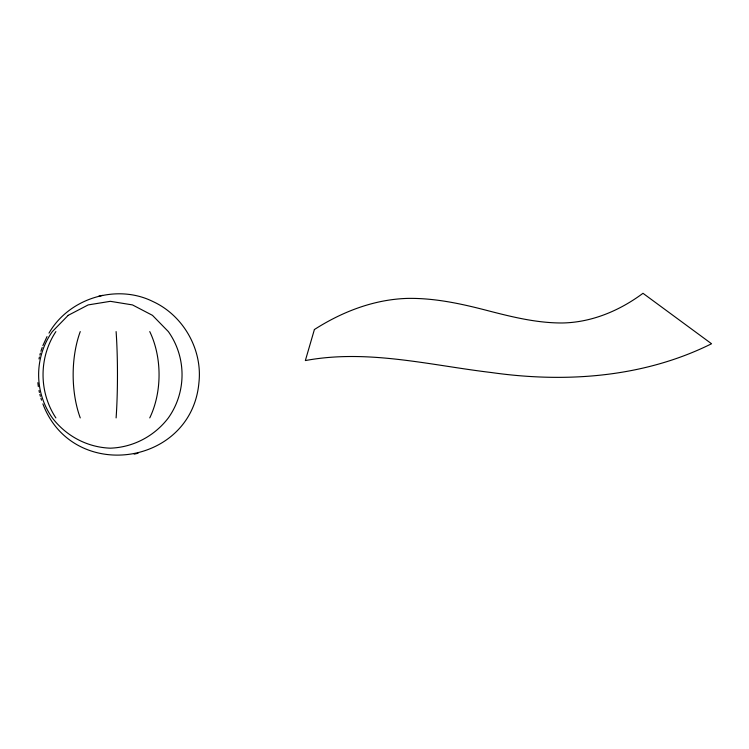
<?xml version="1.0" encoding="UTF-8"?>
<svg xmlns="http://www.w3.org/2000/svg" width="749" height="749" viewBox="0 0 749 749"><rect width="100%" height="100%" fill="white"/><g stroke="black" fill="none" stroke-linecap="round" stroke-linejoin="round"><path stroke-width="1.12" d="M39.004 358.958L39.416 357.011M39.875 355.082L40.38 353.154M40.933 351.253L42.178 347.48M42.871 345.617L47.018 336.591M48.985 333.127C68.983 298.065 116.863 283.525 152.983 301.566C183.318 315.46 202.661 349.502 198.925 382.683C191.454 466.337 72.559 482.927 42.871 403.88M98.718 296.22L102.594 295.349M134.165 454.137L138.041 453.267M40.933 398.243L41.532 400.144M39.875 394.414L40.38 396.333M39.004 390.538L39.416 392.485M37.843 382.683L38.33 386.624M80.255 417.905A73.421 37.178 90 0 1 80.255 331.592M116.104 331.592A73.421 7.134 90 0 1 116.104 417.905M149.753 331.592A73.421 48.722 -90 0 1 149.753 417.905M55.894 417.905A73.421 67.288 -90 0 1 55.894 331.592M314.402 329.523L305.349 360.569C367.478 348.95 429.86 365.231 491.466 372.543C565.617 383.067 643.681 377.543 711.55 343.754L642.988 293.299C619.638 310.676 591.747 322.463 562.359 322.978C536.677 323.1 511.633 316.836 486.944 310.442C460.953 303.663 434.411 297.915 407.4 298.402C374.079 299.403 342.256 311.696 314.402 329.523M68.187 315.348L52.327 331.592A73.421 71.707 90 0 0 52.327 417.905C66.212 436.133 87.39 447.359 110.337 448.174C133.285 447.359 154.453 436.133 168.347 417.905A73.421 71.707 -90 0 0 168.347 331.592L152.478 315.348L132.489 304.918L110.337 301.323L88.176 304.918L68.187 315.348"/></g></svg>
